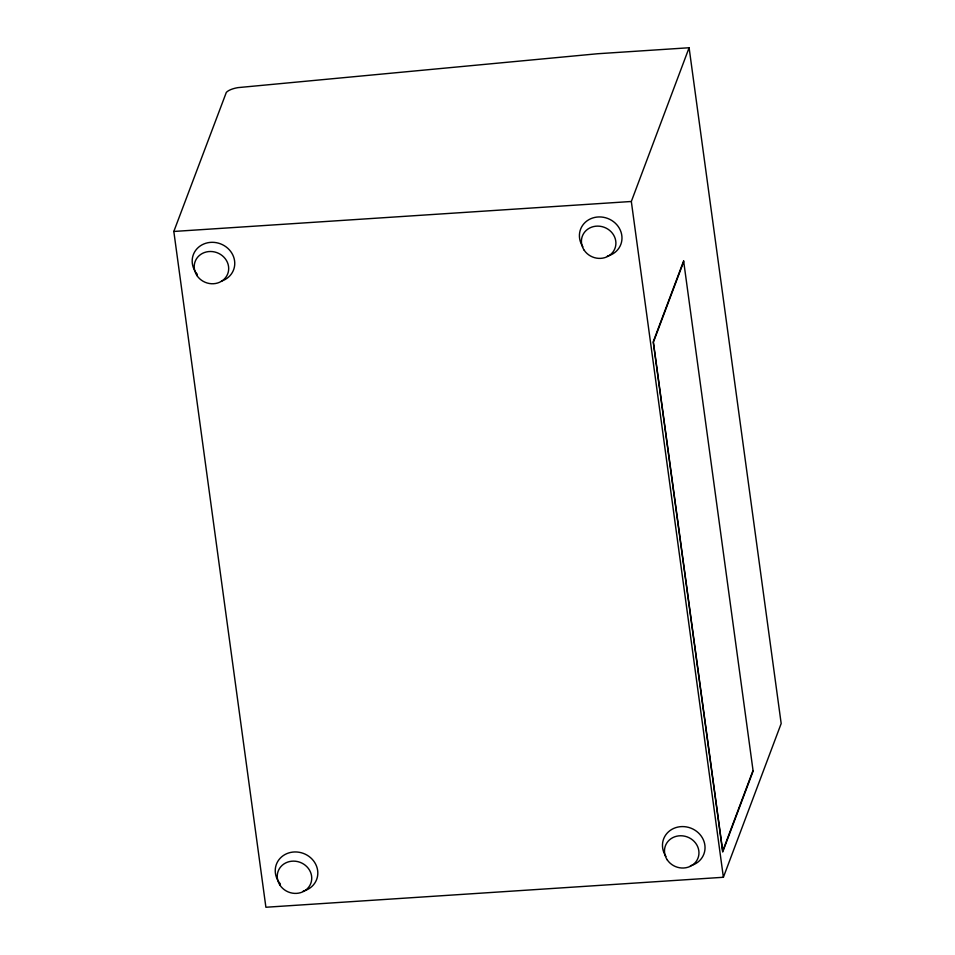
<?xml version="1.0" encoding="UTF-8"?>
<svg xmlns="http://www.w3.org/2000/svg" width="955" height="955" viewBox="0 0 955 955"><rect width="100%" height="100%" fill="white"/><g stroke="black" fill="none" stroke-linecap="round" stroke-linejoin="round"><path stroke-width="1.43" d="M173.822 231.456L226.311 92.432A14.373 5.181 -7.8 0 1 237.879 87.633L597.603 53.743L689.104 47.75L781.178 723.544L723.389 877.275L265.896 907.25L173.822 231.456L631.327 201.481L689.104 47.75M683.613 261.861L653.399 342.236L722.72 851.072L752.934 770.697M631.327 201.481L723.389 877.275M582.884 246.784A21.499 19.685 20.6 0 1 590.632 218.779A21.499 19.685 20.6 0 1 620.261 230.083A21.499 19.685 20.6 0 1 607.344 256.119M194.927 271.005A21.499 19.685 20.6 0 1 203.821 243.979A21.499 19.685 20.6 0 1 232.853 255.057A21.499 19.685 20.6 0 1 221.417 281.116M197.327 274.324A21.499 19.685 20.6 0 1 195.656 272.151M665.933 856.42A21.499 19.685 20.6 0 1 673.693 828.427A21.499 19.685 20.6 0 1 703.322 839.732A21.499 19.685 20.6 0 1 690.393 865.755M280.388 883.96A21.499 19.685 20.6 0 1 284.865 854.594A21.499 19.685 20.6 0 1 315.711 864.287A21.499 19.685 20.6 0 1 303.177 891.134M683.625 260.93L653.208 341.842L722.708 852.003L753.125 771.091L683.625 260.93M584.233 250.294A17.417 15.949 20.6 0 0 614.053 250.353A17.417 15.949 20.6 0 0 597.711 226.108A17.417 15.949 20.6 0 0 584.233 250.294M197.017 275.661A17.417 15.949 20.6 0 0 226.836 275.732A17.417 15.949 20.6 0 0 210.482 251.487A17.417 15.949 20.6 0 0 197.017 275.661M667.294 859.93A17.417 15.949 20.6 0 0 697.114 859.989A17.417 15.949 20.6 0 0 680.76 835.756A17.417 15.949 20.6 0 0 667.294 859.93M280.066 885.309A17.417 15.949 20.6 0 0 309.886 885.369A17.417 15.949 20.6 0 0 293.531 861.124A17.417 15.949 20.6 0 0 280.066 885.309"/></g></svg>
